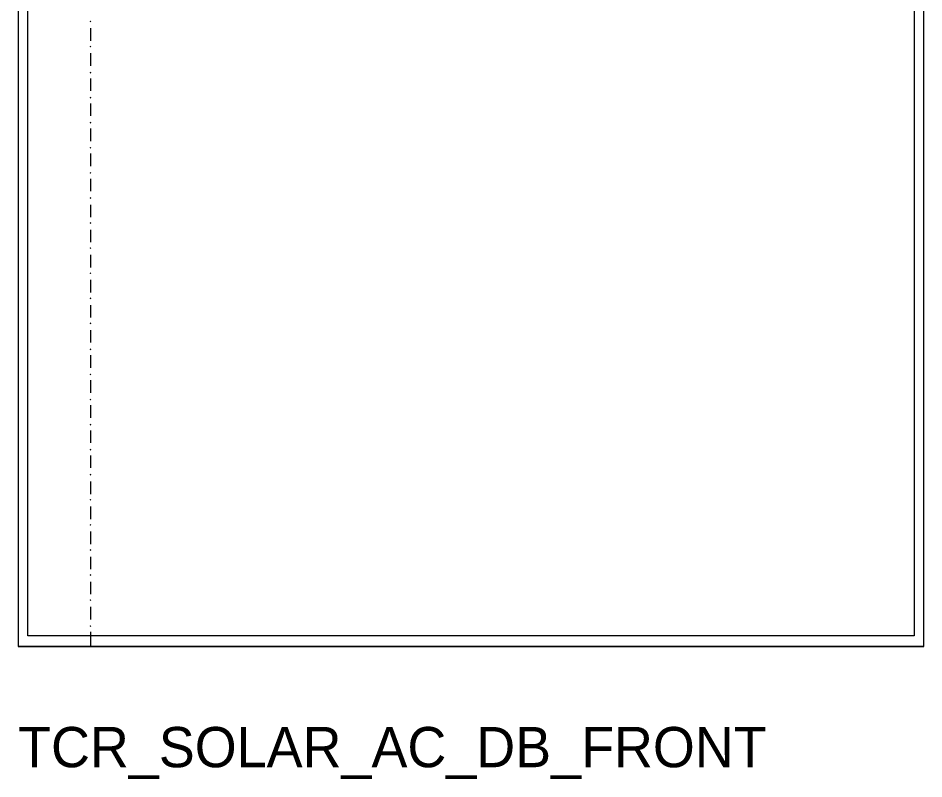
# Model space of a CAD drawing. Header units: millimetres. Extents: x 0 to 17945, y -132 to 1785.
# Drawn here: x 0 to 899, y -132 to 624 of the extents above; entities that cross this region are included whole.
import ezdxf

# ---------------------------------------------------------------- set-up
doc = ezdxf.new("R2010")
doc.units = ezdxf.units.MM

# ---------------------------------------------------------------- blocks, each defined once
blk = doc.blocks.new('TCR_SOLAR_AC_DB_FRONT')
at = {"transparency": 33554559}
for points in [[(72.78, 620.52), (71.82, 619.56), (70.86, 620.52), (71.82, 621.48)], [(72.78, 595.62), (71.82, 594.66), (70.86, 595.62), (71.82, 596.58)], [(72.78, 569.77), (71.82, 568.81), (70.86, 569.77), (71.82, 570.72)], [(72.78, 544.87), (71.82, 543.91), (70.86, 544.87), (71.82, 545.83)], [(72.78, 519.97), (71.82, 519.01), (70.86, 519.97), (71.82, 520.93)], [(72.78, 495.07), (71.82, 494.12), (70.86, 495.07), (71.82, 496.03)], [(72.78, 470.18), (71.82, 469.22), (70.86, 470.18), (71.82, 471.14)], [(72.78, 445.28), (71.82, 444.32), (70.86, 445.28), (71.82, 446.24)], [(72.78, 420.38), (71.82, 419.43), (70.86, 420.38), (71.82, 421.34)], [(72.78, 395.49), (71.82, 394.53), (70.86, 395.49), (71.82, 396.44)], [(72.78, 370.59), (71.82, 369.63), (70.86, 370.59), (71.82, 371.55)], [(72.78, 345.69), (71.82, 344.73), (70.86, 345.69), (71.82, 346.65)], [(72.78, 320.79), (71.82, 319.84), (70.86, 320.79), (71.82, 321.75)], [(72.78, 294.94), (71.82, 293.98), (70.86, 294.94), (71.82, 295.9)], [(72.78, 270.04), (71.82, 269.08), (70.86, 270.04), (71.82, 271)], [(72.78, 245.14), (71.82, 244.19), (70.86, 245.14), (71.82, 246.1)], [(72.78, 220.25), (71.82, 219.29), (70.86, 220.25), (71.82, 221.2)], [(72.78, 195.35), (71.82, 194.39), (70.86, 195.35), (71.82, 196.31)], [(72.78, 170.45), (71.82, 169.49), (70.86, 170.45), (71.82, 171.41)], [(72.78, 145.55), (71.82, 144.6), (70.86, 145.55), (71.82, 146.51)], [(72.78, 120.66), (71.82, 119.7), (70.86, 120.66), (71.82, 121.61)], [(72.78, 95.76), (71.82, 94.8), (70.86, 95.76), (71.82, 96.72)], [(72.78, 70.86), (71.82, 69.9), (70.86, 70.86), (71.82, 71.82)], [(72.78, 45.96), (71.82, 45.01), (70.86, 45.96), (71.82, 46.92)], [(72.78, 20.11), (71.82, 19.15), (70.86, 20.11), (71.82, 21.07)]]:
    blk.add_hatch(color=7, dxfattribs=at).paths.add_polyline_path(points, flags=16)
at = {"color": 1, "lineweight": 9}
blk.add_lwpolyline([(899.18, 0), (899.18, 1400), (0, 1400), (0, 0)], dxfattribs=at)
at = {"lineweight": 9}
for points in [[(9.58, 1390.42), (889.6, 1390.42), (889.6, 10.53), (9.58, 10.53)], [(899.18, 0), (0, 0)], [(252.8, 0), (899.18, 0)]]:
    blk.add_lwpolyline(points, close=True, dxfattribs=at)
for points in [[(71.82, 613.82), (71.82, 601.37)], [(71.82, 588.92), (71.82, 576.47)], [(71.82, 564.02), (71.82, 551.57)], [(71.82, 539.12), (71.82, 526.68)], [(71.82, 514.23), (71.82, 501.78)], [(71.82, 489.33), (71.82, 476.88)], [(71.82, 464.43), (71.82, 451.98)], [(71.82, 438.58), (71.82, 426.13)], [(71.82, 413.68), (71.82, 401.23)], [(71.82, 388.78), (71.82, 376.33)], [(71.82, 363.88), (71.82, 351.44)], [(71.82, 338.99), (71.82, 326.54)], [(71.82, 314.09), (71.82, 301.64)], [(71.82, 289.19), (71.82, 276.74)], [(71.82, 264.3), (71.82, 251.85)], [(71.82, 239.4), (71.82, 226.95)], [(71.82, 214.5), (71.82, 202.05)], [(71.82, 189.6), (71.82, 177.15)], [(71.82, 163.75), (71.82, 151.3)], [(71.82, 138.85), (71.82, 126.4)], [(71.82, 113.95), (71.82, 101.5)], [(71.82, 89.06), (71.82, 76.61)], [(71.82, 64.16), (71.82, 51.71)], [(71.82, 39.26), (71.82, 26.81)], [(71.82, 14.36), (71.82, 0)]]:
    blk.add_lwpolyline(points, dxfattribs=at)

msp = doc.modelspace()

# ---------------------------------------------------------------- block references
msp.add_blockref('TCR_SOLAR_AC_DB_FRONT', (0, 0))

# ---------------------------------------------------------------- texts
msp.add_text('TCR_SOLAR_AC_DB_FRONT', height=40).set_placement((0, -120))

doc.saveas('drawing.dxf')
